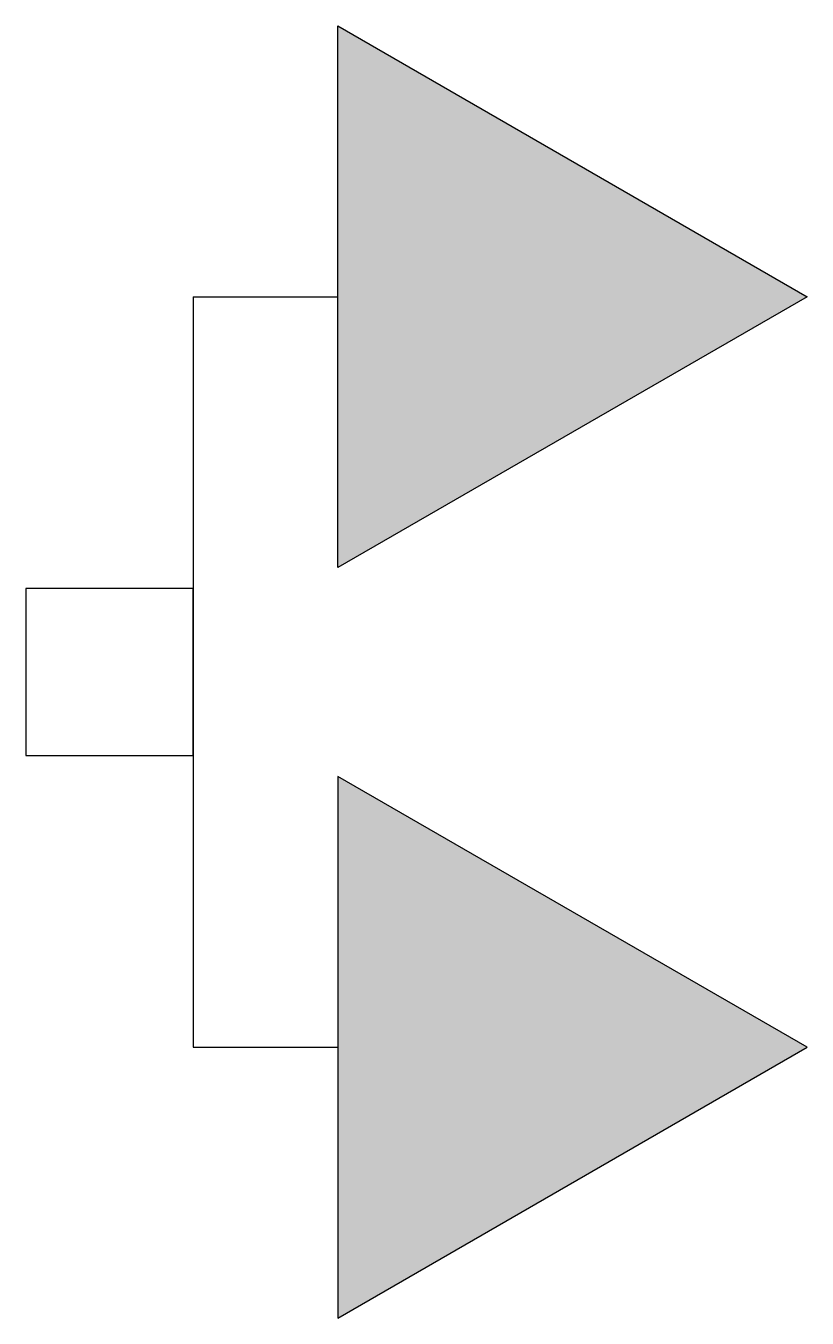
# Model space of a CAD drawing. Header units: millimetres. Extents: x -3090.887 to -3090.513, y 3744.688 to 3745.306.
import ezdxf

# ---------------------------------------------------------------- set-up
doc = ezdxf.new("R2010")
doc.units = ezdxf.units.MM
doc.header["$LTSCALE"] = 10
doc.layers.add('Ele_tomadas', color=2, linetype='Continuous')

msp = doc.modelspace()

# ---------------------------------------------------------------- hatches: boundary and pattern name
at = {"layer": 'Ele_tomadas'}
for points in [[(-3090.51288, 3745.17653), (-3090.73735, 3745.30613), (-3090.73735, 3745.04693)], [(-3090.73735, 3744.94693), (-3090.73735, 3744.68773), (-3090.51288, 3744.81733)]]:
    msp.add_hatch(color=1, dxfattribs=at).paths.add_polyline_path(points)

# ---------------------------------------------------------------- linework, layer by layer
at = {"layer": 'Ele_tomadas', "color": 4}
for p, q in [((-3090.80663, 3745.17653), (-3090.73735, 3745.17653)), ((-3090.80663, 3745.17653), (-3090.80663, 3744.81733)), ((-3090.80663, 3744.81733), (-3090.73735, 3744.81733))]:
    msp.add_line(p, q, dxfattribs=at)
at = {"layer": 'Ele_tomadas', "color": 3}
for points in [[(-3090.73735, 3745.30613), (-3090.51288, 3745.17653), (-3090.73735, 3745.04693)], [(-3090.88663, 3744.95693), (-3090.80663, 3744.95693), (-3090.80663, 3745.03693), (-3090.88663, 3745.03693)], [(-3090.73735, 3744.68773), (-3090.51288, 3744.81733), (-3090.73735, 3744.94693)]]:
    msp.add_lwpolyline(points, close=True, dxfattribs=at)

doc.saveas('drawing.dxf')
